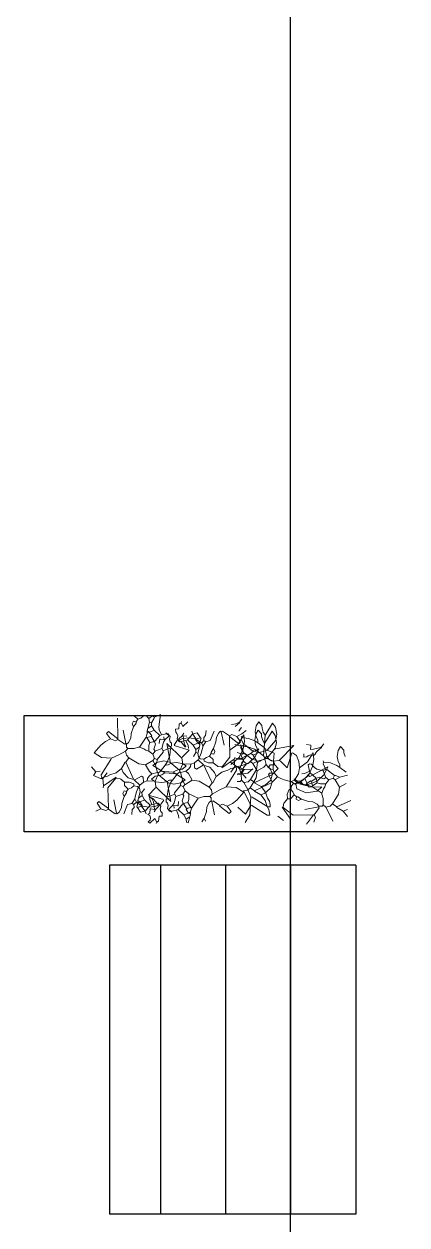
# Model space of a CAD drawing. Header units: millimetres. Extents: x 2667 to 2848, y -1 to 1765.
# Drawn here: x 2767.15 to 2768.8, y 1739.88 to 1745.04 of the extents above; entities that cross this region are included whole.
import ezdxf

# ---------------------------------------------------------------- set-up
doc = ezdxf.new("R2010")
doc.units = ezdxf.units.MM
doc.layers.add('PROIEZIONI', color=145, linetype='Continuous')
doc.layers.add('VERDE_giardino', color=74, linetype='Continuous', lineweight=9)

msp = doc.modelspace()

# ---------------------------------------------------------------- linework, layer by layer
for p, q in [((2767.1522, 1742.0655), (2768.7995, 1742.0655)), ((2767.1522, 1741.5655), (2767.1522, 1742.0655)), ((2768.7995, 1742.0655), (2768.7995, 1741.5655)), ((2768.7995, 1741.5655), (2767.1522, 1741.5655)), ((2768.5791, 1741.4217), (2767.5201, 1741.4217)), ((2767.5201, 1741.4217), (2767.5201, 1739.9217)), ((2767.7391, 1741.4217), (2767.7391, 1739.9217)), ((2768.0191, 1741.4217), (2768.0191, 1739.9217)), ((2768.2991, 1741.4217), (2768.2991, 1739.9217)), ((2768.5791, 1741.4217), (2768.5791, 1739.9217)), ((2768.5791, 1739.9217), (2767.5201, 1739.9217))]:
    msp.add_line(p, q)
at = {"layer": 'PROIEZIONI'}
msp.add_line((2768.2991, 1736.6997), (2768.2991, 1761.5071), dxfattribs=at)
at = {"layer": 'VERDE_giardino'}
for p, q in [((2767.554, 1742.0534), (2767.5557, 1741.9675)), ((2767.6254, 1742.0644), (2767.6416, 1742.0488)), ((2767.6416, 1742.0488), (2767.6548, 1742.0544)), ((2767.6548, 1742.0544), (2767.6652, 1742.0626)), ((2767.6812, 1742.0602), (2767.6893, 1742.0525)), ((2767.6893, 1742.0525), (2767.705, 1742.0634)), ((2767.705, 1742.0634), (2767.7131, 1742.0582)), ((2767.7106, 1742.0502), (2767.7131, 1742.0582)), ((2767.7131, 1742.0582), (2767.7394, 1742.0694)), ((2767.7394, 1742.0694), (2767.7325, 1742.0162)), ((2767.5907, 1741.9443), (2767.5789, 1742.0025)), ((2767.6137, 1741.9873), (2767.6237, 1742.0166)), ((2767.6181, 1742.0298), (2767.6232, 1742.0405)), ((2767.6237, 1742.0166), (2767.6181, 1742.0298)), ((2767.6232, 1742.0405), (2767.6339, 1742.0381)), ((2767.6237, 1742.0166), (2767.634, 1742.0328)), ((2767.6339, 1742.0381), (2767.6416, 1742.0488)), ((2767.634, 1742.0328), (2767.6339, 1742.0381)), ((2767.6824, 1741.9993), (2767.6849, 1742.0099)), ((2767.6849, 1742.0099), (2767.6923, 1742.0366)), ((2767.6849, 1742.0099), (2767.7006, 1742.0208)), ((2767.6893, 1742.0525), (2767.6923, 1742.0366)), ((2767.6923, 1742.0366), (2767.7003, 1742.0341)), ((2767.6931, 1741.9942), (2767.7115, 1742.0025)), ((2767.7003, 1742.0341), (2767.7106, 1742.0502)), ((2767.7006, 1742.0208), (2767.7003, 1742.0341)), ((2767.7006, 1742.0208), (2767.7115, 1742.0025)), ((2767.7115, 1742.0025), (2767.7359, 1741.9791)), ((2767.7325, 1742.0162), (2767.7337, 1742.0042)), ((2767.7337, 1742.0042), (2767.7432, 1741.9817)), ((2767.8043, 1742.007), (2767.8175, 1742.0073)), ((2767.8045, 1741.9938), (2767.8043, 1742.007)), ((2767.8175, 1742.0073), (2767.8198, 1742.0286)), ((2767.8198, 1742.0286), (2767.8276, 1742.034)), ((2767.8302, 1742.0394), (2767.8276, 1742.034)), ((2767.8276, 1742.034), (2767.8359, 1742.0183)), ((2767.8359, 1742.0183), (2767.8567, 1742.0373)), ((2768.0637, 1742.0297), (2768.0443, 1742.0264)), ((2768.0611, 1742.0173), (2768.0793, 1742.0336)), ((2768.0793, 1742.0362), (2768.0637, 1742.0297)), ((2768.0772, 1742.0006), (2768.0876, 1742.014)), ((2768.0793, 1742.0362), (2768.0896, 1742.0497)), ((2768.0793, 1742.0336), (2768.0793, 1742.0362)), ((2768.1082, 1742.0014), (2768.0893, 1741.9864)), ((2768.1509, 1742.021), (2768.1469, 1741.9943)), ((2768.1594, 1742.0022), (2768.1489, 1741.9853)), ((2768.1615, 1742.0379), (2768.1509, 1742.021)), ((2768.1594, 1742.0022), (2768.173, 1741.9866)), ((2768.1615, 1742.0379), (2768.1751, 1742.0222)), ((2768.176, 1742.0111), (2768.1751, 1742.0222)), ((2768.1809, 1741.9941), (2768.176, 1742.0111)), ((2768.1917, 1741.9854), (2768.2211, 1742.0329)), ((2768.2211, 1742.0329), (2768.234, 1742.0146)), ((2768.234, 1742.0146), (2768.24, 1741.9853)), ((2767.4833, 1741.9384), (2767.5021, 1741.9534)), ((2767.5021, 1741.9534), (2767.524, 1741.9642)), ((2767.5076, 1741.9878), (2767.5154, 1741.9959)), ((2767.524, 1741.9642), (2767.5076, 1741.9878)), ((2767.5154, 1741.9959), (2767.5558, 1741.9649)), ((2767.524, 1741.9642), (2767.5454, 1741.9567)), ((2767.5454, 1741.9567), (2767.5559, 1741.9622)), ((2767.5558, 1741.9649), (2767.5557, 1741.9675)), ((2767.5559, 1741.9622), (2767.5558, 1741.9649)), ((2767.5559, 1741.9622), (2767.5855, 1741.9416)), ((2767.6116, 1741.9678), (2767.6017, 1741.9493)), ((2767.6137, 1741.9873), (2767.6116, 1741.9678)), ((2767.6494, 1741.9296), (2767.6777, 1741.9726)), ((2767.6777, 1741.9726), (2767.6826, 1741.9887)), ((2767.6777, 1741.9726), (2767.6804, 1741.97)), ((2767.6804, 1741.97), (2767.6936, 1741.973)), ((2767.6804, 1741.97), (2767.6941, 1741.9491)), ((2767.6824, 1741.9993), (2767.6905, 1741.9941)), ((2767.6826, 1741.9887), (2767.6824, 1741.9993)), ((2767.6826, 1741.9887), (2767.6905, 1741.9941)), ((2767.6905, 1741.9941), (2767.6931, 1741.9942)), ((2767.6905, 1741.9941), (2767.7014, 1741.9784)), ((2767.6936, 1741.973), (2767.6988, 1741.9757)), ((2767.6941, 1741.9491), (2767.7073, 1741.952)), ((2767.7014, 1741.9784), (2767.6988, 1741.9757)), ((2767.6988, 1741.9757), (2767.7125, 1741.9548)), ((2767.7073, 1741.952), (2767.7125, 1741.9548)), ((2767.7125, 1741.9548), (2767.7181, 1741.9416)), ((2767.7125, 1741.9548), (2767.7152, 1741.9548)), ((2767.7152, 1741.9548), (2767.7359, 1741.9791)), ((2767.7361, 1741.9635), (2767.7339, 1741.9449)), ((2767.7359, 1741.9791), (2767.7438, 1741.9819)), ((2767.7388, 1741.9636), (2767.7361, 1741.9635)), ((2767.7547, 1741.9613), (2767.7388, 1741.9636)), ((2767.7438, 1741.9819), (2767.7702, 1741.9878)), ((2767.7524, 1741.9506), (2767.745, 1741.9236)), ((2767.7593, 1741.9617), (2767.7524, 1741.9506)), ((2767.753, 1741.9738), (2767.7547, 1741.9613)), ((2767.7731, 1741.9746), (2767.7593, 1741.9617)), ((2767.7702, 1741.9828), (2767.7621, 1741.9906)), ((2767.7702, 1741.9878), (2767.7756, 1741.9826)), ((2767.7729, 1741.9829), (2767.7702, 1741.9828)), ((2767.7756, 1741.9803), (2767.7729, 1741.9829)), ((2767.7756, 1741.9826), (2767.7731, 1741.9746)), ((2767.7756, 1741.9803), (2767.781, 1741.9751)), ((2767.781, 1741.9751), (2767.7779, 1741.9621)), ((2767.7779, 1741.9621), (2767.7814, 1741.9517)), ((2767.7814, 1741.9517), (2767.7869, 1741.946)), ((2767.8096, 1741.956), (2767.7977, 1741.9382)), ((2767.81, 1741.9881), (2767.8045, 1741.9938)), ((2767.8358, 1741.9662), (2767.8096, 1741.956)), ((2767.8135, 1741.9777), (2767.81, 1741.9881)), ((2767.8104, 1741.9647), (2767.8135, 1741.9777)), ((2767.8159, 1741.9595), (2767.8104, 1741.9647)), ((2767.8158, 1741.9572), (2767.8183, 1741.9652)), ((2767.8212, 1741.952), (2767.8158, 1741.9572)), ((2767.8159, 1741.9595), (2767.8186, 1741.9569)), ((2767.8183, 1741.9652), (2767.8322, 1741.9781)), ((2767.8186, 1741.9569), (2767.8212, 1741.957)), ((2767.8476, 1741.9578), (2767.8212, 1741.952)), ((2767.8212, 1741.957), (2767.8293, 1741.9492)), ((2767.8322, 1741.9781), (2767.839, 1741.9891)), ((2767.8623, 1741.9687), (2767.8358, 1741.9662)), ((2767.8367, 1741.9785), (2767.8527, 1741.9762)), ((2767.8385, 1741.966), (2767.8367, 1741.9785)), ((2767.8417, 1741.9466), (2767.8385, 1741.966)), ((2767.8555, 1741.9607), (2767.8476, 1741.9578)), ((2767.8577, 1741.9356), (2767.8482, 1741.9581)), ((2767.8763, 1741.985), (2767.8555, 1741.9607)), ((2767.8799, 1741.9373), (2767.8555, 1741.9607)), ((2767.8623, 1741.9687), (2767.8888, 1741.9649)), ((2767.8789, 1741.985), (2767.8734, 1741.9982)), ((2767.8789, 1741.985), (2767.8763, 1741.985)), ((2767.8842, 1741.9878), (2767.8789, 1741.985)), ((2767.8926, 1741.9641), (2767.8789, 1741.985)), ((2767.8974, 1741.9907), (2767.8842, 1741.9878)), ((2767.8888, 1741.9649), (2767.9157, 1741.9474)), ((2767.89, 1741.9614), (2767.8926, 1741.9641)), ((2767.9009, 1741.9457), (2767.89, 1741.9614)), ((2767.8979, 1741.9668), (2767.8926, 1741.9641)), ((2767.9111, 1741.9697), (2767.8974, 1741.9907)), ((2767.9111, 1741.9697), (2767.8979, 1741.9668)), ((2767.9088, 1741.9511), (2767.9009, 1741.9457)), ((2767.9138, 1741.9671), (2767.9088, 1741.9511)), ((2767.9088, 1741.9511), (2767.909, 1741.9405)), ((2767.9138, 1741.9671), (2767.9111, 1741.9697)), ((2767.9151, 1741.947), (2767.9255, 1741.9578)), ((2767.9226, 1741.9354), (2767.9345, 1741.9532)), ((2767.9331, 1741.9791), (2767.9253, 1741.971)), ((2767.9253, 1741.971), (2767.9255, 1741.9578)), ((2767.9336, 1741.9526), (2767.9255, 1741.9578)), ((2767.9353, 1742.0004), (2767.9331, 1741.9791)), ((2767.9535, 1741.9575), (2767.9336, 1741.9526)), ((2767.9535, 1741.9575), (2767.9696, 1741.9981)), ((2767.9777, 1741.9525), (2767.9677, 1741.9232)), ((2767.9777, 1741.9525), (2767.9799, 1741.972)), ((2767.9799, 1741.972), (2767.9897, 1741.9904)), ((2767.9897, 1741.9904), (2767.998, 1741.998)), ((2768.0007, 1741.9954), (2767.998, 1741.998)), ((2768.006, 1741.9982), (2768.0007, 1741.9954)), ((2768.0007, 1741.9954), (2768.0125, 1741.9373)), ((2768.0356, 1741.9776), (2768.006, 1741.9982)), ((2768.0461, 1741.9831), (2768.0356, 1741.9776)), ((2768.0356, 1741.9776), (2768.0356, 1741.9749)), ((2768.076, 1741.9439), (2768.0356, 1741.9749)), ((2768.0356, 1741.9749), (2768.0357, 1741.9723)), ((2768.0374, 1741.8864), (2768.0357, 1741.9723)), ((2768.0674, 1741.9756), (2768.0461, 1741.9831)), ((2768.0893, 1741.9864), (2768.0674, 1741.9756)), ((2768.0674, 1741.9756), (2768.0838, 1741.952)), ((2768.0982, 1741.9814), (2768.0737, 1741.9422)), ((2768.0838, 1741.952), (2768.076, 1741.9439)), ((2768.0773, 1741.9979), (2768.0772, 1742.0006)), ((2768.0886, 1741.9701), (2768.0858, 1741.9753)), ((2768.0861, 1741.9621), (2768.0886, 1741.9701)), ((2768.0916, 1741.9516), (2768.0861, 1741.9621)), ((2768.1176, 1741.9667), (2768.0886, 1741.9701)), ((2768.0912, 1741.9701), (2768.0886, 1741.9701)), ((2768.0972, 1741.9384), (2768.0916, 1741.9516)), ((2768.0955, 1741.9223), (2768.1007, 1741.953)), ((2768.1007, 1741.953), (2768.0982, 1741.9814)), ((2768.1454, 1741.9563), (2768.1176, 1741.9667)), ((2768.1489, 1741.9853), (2768.1449, 1741.9587)), ((2768.1449, 1741.9587), (2768.1485, 1741.9378)), ((2768.158, 1741.9476), (2768.1454, 1741.9563)), ((2768.1469, 1741.9943), (2768.1505, 1741.9735)), ((2768.1505, 1741.9735), (2768.1577, 1741.9609)), ((2768.1577, 1741.9609), (2768.158, 1741.9503)), ((2768.158, 1741.9476), (2768.158, 1741.9503)), ((2768.174, 1741.9754), (2768.173, 1741.9866)), ((2768.1789, 1741.9584), (2768.174, 1741.9754)), ((2768.1871, 1741.9444), (2768.1789, 1741.9584)), ((2768.1892, 1741.9801), (2768.1809, 1741.9941)), ((2768.1849, 1741.927), (2768.1892, 1741.9801)), ((2768.1871, 1741.9444), (2768.1897, 1741.9498)), ((2768.1892, 1741.9801), (2768.1917, 1741.9854)), ((2768.1897, 1741.9498), (2768.219, 1741.9972)), ((2768.1984, 1741.9166), (2768.2347, 1741.9598)), ((2768.219, 1741.9972), (2768.2319, 1741.9789)), ((2768.2319, 1741.9789), (2768.238, 1741.9496)), ((2768.24, 1741.9853), (2768.2347, 1741.9598)), ((2768.2374, 1741.9572), (2768.2347, 1741.9598)), ((2767.4533, 1741.9049), (2767.4833, 1741.9384)), ((2767.4856, 1741.8849), (2767.4533, 1741.9049)), ((2767.5887, 1741.9125), (2767.5594, 1741.8961)), ((2767.5855, 1741.9416), (2767.5907, 1741.9443)), ((2767.5887, 1741.9125), (2767.5991, 1741.9233)), ((2767.5926, 1741.8943), (2767.5887, 1741.9125)), ((2767.5907, 1741.9443), (2767.5934, 1741.9417)), ((2767.6017, 1741.9493), (2767.5934, 1741.9417)), ((2767.5934, 1741.9417), (2767.5937, 1741.9285)), ((2767.5937, 1741.9285), (2767.5991, 1741.9233)), ((2767.5991, 1741.9233), (2767.6256, 1741.9238)), ((2767.6256, 1741.9238), (2767.6441, 1741.9295)), ((2767.6441, 1741.9295), (2767.6494, 1741.9296)), ((2767.6494, 1741.9296), (2767.6681, 1741.922)), ((2767.6681, 1741.922), (2767.6761, 1741.9169)), ((2767.6761, 1741.9169), (2767.6895, 1741.9119)), ((2767.689, 1741.9357), (2767.6941, 1741.9491)), ((2767.6895, 1741.9119), (2767.689, 1741.9357)), ((2767.6895, 1741.9119), (2767.7057, 1741.8989)), ((2767.7057, 1741.8989), (2767.716, 1741.9124)), ((2767.7057, 1741.8989), (2767.714, 1741.8805)), ((2767.7181, 1741.9416), (2767.7106, 1741.9203)), ((2767.7106, 1741.9203), (2767.716, 1741.9124)), ((2767.716, 1741.9124), (2767.745, 1741.9236)), ((2767.7247, 1741.8754), (2767.7506, 1741.9078)), ((2767.745, 1741.9236), (2767.7505, 1741.9131)), ((2767.7505, 1741.9131), (2767.7636, 1741.9187)), ((2767.7506, 1741.9078), (2767.7505, 1741.9131)), ((2767.7636, 1741.9187), (2767.7741, 1741.9242)), ((2767.8316, 1741.8816), (2767.7663, 1741.9443)), ((2767.7663, 1741.9443), (2767.7815, 1741.8673)), ((2767.7872, 1741.9327), (2767.7739, 1741.9325)), ((2767.7741, 1741.9242), (2767.7821, 1741.9217)), ((2767.7787, 1741.8927), (2767.7821, 1741.9217)), ((2767.7821, 1741.9217), (2767.7874, 1741.9245)), ((2767.7822, 1741.9191), (2767.7821, 1741.9217)), ((2767.7869, 1741.946), (2767.7872, 1741.9327)), ((2767.7984, 1741.9358), (2767.8627, 1741.9167)), ((2767.8293, 1741.9492), (2767.8456, 1741.931)), ((2767.8627, 1741.9167), (2767.8341, 1741.887)), ((2767.8483, 1741.931), (2767.8417, 1741.9466)), ((2767.8456, 1741.931), (2767.8483, 1741.931)), ((2767.859, 1741.9236), (2767.8577, 1741.9356)), ((2767.8983, 1741.9456), (2767.8799, 1741.9373)), ((2767.8909, 1741.9189), (2767.8799, 1741.9373)), ((2767.8911, 1741.9057), (2767.8809, 1741.8896)), ((2767.9066, 1741.9299), (2767.8909, 1741.9189)), ((2767.8909, 1741.9189), (2767.8911, 1741.9057)), ((2767.8992, 1741.9032), (2767.8911, 1741.9057)), ((2767.9009, 1741.9457), (2767.8983, 1741.9456)), ((2767.9066, 1741.9299), (2767.8992, 1741.9032)), ((2767.9021, 1741.8873), (2767.8992, 1741.9032)), ((2767.909, 1741.9405), (2767.9009, 1741.9457)), ((2767.909, 1741.9405), (2767.9066, 1741.9299)), ((2767.9084, 1741.8885), (2767.9146, 1741.9031)), ((2767.9146, 1741.9031), (2767.9226, 1741.9354)), ((2767.9222, 1741.9336), (2767.9151, 1741.947)), ((2767.9575, 1741.9017), (2767.9498, 1741.891)), ((2767.9677, 1741.9232), (2767.9574, 1741.907)), ((2767.9574, 1741.907), (2767.9575, 1741.9017)), ((2767.9682, 1741.8993), (2767.9575, 1741.9017)), ((2767.9677, 1741.9232), (2767.9733, 1741.91)), ((2767.9733, 1741.91), (2767.9682, 1741.8993)), ((2768.0737, 1741.9422), (2768.0392, 1741.9171)), ((2768.0596, 1741.9403), (2768.0867, 1741.9329)), ((2768.0687, 1741.906), (2768.09, 1741.8985)), ((2768.0781, 1741.884), (2768.0955, 1741.9223)), ((2768.0835, 1741.8788), (2768.1615, 1741.9214)), ((2768.0865, 1741.9344), (2768.0838, 1741.9397)), ((2768.0841, 1741.9264), (2768.0865, 1741.9344)), ((2768.0896, 1741.9159), (2768.0841, 1741.9264)), ((2768.0847, 1741.8973), (2768.0951, 1741.9028)), ((2768.0892, 1741.9345), (2768.0865, 1741.9344)), ((2768.1155, 1741.931), (2768.0865, 1741.9344)), ((2768.0867, 1741.9329), (2768.0972, 1741.9384)), ((2768.0979, 1741.904), (2768.0867, 1741.9329)), ((2768.0951, 1741.9028), (2768.0896, 1741.9159)), ((2768.09, 1741.8985), (2768.0979, 1741.904)), ((2768.1005, 1741.9029), (2768.0951, 1741.9028)), ((2768.1025, 1741.9385), (2768.0972, 1741.9384)), ((2768.1114, 1741.8936), (2768.0979, 1741.904)), ((2768.1328, 1741.877), (2768.1005, 1741.9029)), ((2768.1348, 1741.9127), (2768.1025, 1741.9385)), ((2768.1114, 1741.8936), (2768.1298, 1741.902)), ((2768.1434, 1741.9206), (2768.1155, 1741.931)), ((2768.1298, 1741.902), (2768.1348, 1741.9127)), ((2768.1379, 1741.8942), (2768.1298, 1741.902)), ((2768.1401, 1741.9128), (2768.1348, 1741.9127)), ((2768.1379, 1741.8942), (2768.1589, 1741.9052)), ((2768.1589, 1741.9052), (2768.1401, 1741.9128)), ((2768.156, 1741.912), (2768.1434, 1741.9206)), ((2768.1443, 1741.8854), (2768.1615, 1741.9214)), ((2768.1485, 1741.9378), (2768.1557, 1741.9252)), ((2768.1557, 1741.9252), (2768.1559, 1741.9146)), ((2768.156, 1741.912), (2768.1559, 1741.9146)), ((2768.1829, 1741.8913), (2768.156, 1741.912)), ((2768.1849, 1741.927), (2768.158, 1741.9476)), ((2768.1589, 1741.9052), (2768.1905, 1741.9138)), ((2768.1829, 1741.8913), (2768.1871, 1741.9444)), ((2768.1931, 1741.9165), (2768.1849, 1741.927)), ((2768.1905, 1741.9138), (2768.1931, 1741.9165)), ((2768.1963, 1741.8901), (2768.1905, 1741.9138)), ((2768.1984, 1741.9166), (2768.1931, 1741.9165)), ((2768.1964, 1741.8809), (2768.2326, 1741.9241)), ((2768.2279, 1741.904), (2768.1984, 1741.9166)), ((2768.2259, 1741.8694), (2768.2279, 1741.904)), ((2768.238, 1741.9496), (2768.2326, 1741.9241)), ((2768.2354, 1741.9215), (2768.2326, 1741.9241)), ((2768.3123, 1741.9367), (2768.2354, 1741.9215)), ((2768.2496, 1741.8714), (2768.3123, 1741.9367)), ((2768.3038, 1741.9046), (2768.2847, 1741.8403)), ((2768.324, 1741.8934), (2768.3063, 1741.9053)), ((2768.3556, 1741.8866), (2768.3553, 1741.8999)), ((2768.3864, 1741.9376), (2768.3678, 1741.9399)), ((2768.3957, 1741.9051), (2768.3712, 1741.8659)), ((2768.3841, 1741.919), (2768.3864, 1741.935)), ((2768.3967, 1741.9208), (2768.3841, 1741.919)), ((2768.3864, 1741.935), (2768.3864, 1741.9376)), ((2768.3982, 1741.8766), (2768.3957, 1741.9051)), ((2768.4161, 1741.9241), (2768.3967, 1741.9208)), ((2768.4031, 1741.8982), (2768.3979, 1741.8928)), ((2768.4031, 1741.8982), (2768.4057, 1741.9009)), ((2768.4057, 1741.9036), (2768.4135, 1741.9117)), ((2768.4057, 1741.9009), (2768.4057, 1741.9036)), ((2768.4135, 1741.9117), (2768.4317, 1741.928)), ((2768.4316, 1741.9306), (2768.4161, 1741.9241)), ((2768.4316, 1741.9306), (2768.442, 1741.9441)), ((2768.4317, 1741.928), (2768.4316, 1741.9306)), ((2768.5033, 1741.9154), (2768.4993, 1741.8887)), ((2768.5138, 1741.9323), (2768.5033, 1741.9154)), ((2768.5138, 1741.9323), (2768.5274, 1741.9166)), ((2768.5284, 1741.9054), (2768.5274, 1741.9166)), ((2768.5333, 1741.8885), (2768.5284, 1741.9054)), ((2767.4847, 1741.8096), (2767.5258, 1741.8767)), ((2767.5283, 1741.8821), (2767.4856, 1741.8849)), ((2767.5258, 1741.8767), (2767.5283, 1741.8821)), ((2767.5594, 1741.8961), (2767.5283, 1741.8821)), ((2767.5716, 1741.8379), (2767.587, 1741.8647)), ((2767.587, 1741.8647), (2767.5897, 1741.8647)), ((2767.5897, 1741.8647), (2767.6025, 1741.8836)), ((2767.5897, 1741.8647), (2767.6174, 1741.8043)), ((2767.6025, 1741.8836), (2767.5926, 1741.8943)), ((2767.6025, 1741.8836), (2767.6455, 1741.8579)), ((2767.6455, 1741.8579), (2767.6748, 1741.8532)), ((2767.6748, 1741.8532), (2767.7062, 1741.8724)), ((2767.6748, 1741.8532), (2767.6913, 1741.8244)), ((2767.7058, 1741.851), (2767.7241, 1741.8639)), ((2767.7532, 1741.8217), (2767.7058, 1741.851)), ((2767.7062, 1741.8724), (2767.714, 1741.8805)), ((2767.7062, 1741.8724), (2767.7173, 1741.8514)), ((2767.714, 1741.8805), (2767.7247, 1741.8754)), ((2767.7173, 1741.8514), (2767.7248, 1741.8701)), ((2767.7173, 1741.8514), (2767.7259, 1741.8198)), ((2767.7241, 1741.8639), (2767.7534, 1741.8699)), ((2767.7248, 1741.8701), (2767.7247, 1741.8754)), ((2767.739, 1741.8253), (2767.7597, 1741.8523)), ((2767.7534, 1741.8699), (2767.7789, 1741.8646)), ((2767.7597, 1741.8523), (2767.7684, 1741.8649)), ((2767.7597, 1741.8523), (2767.7623, 1741.8523)), ((2767.7729, 1741.8526), (2767.7623, 1741.8523)), ((2767.7684, 1741.8649), (2767.7787, 1741.8927)), ((2767.7856, 1741.8598), (2767.7729, 1741.8526)), ((2767.7815, 1741.8673), (2767.7789, 1741.8646)), ((2767.8221, 1741.8284), (2767.7789, 1741.8646)), ((2767.8064, 1741.8634), (2767.7856, 1741.8598)), ((2767.833, 1741.8594), (2767.8064, 1741.8634)), ((2767.8347, 1741.8578), (2767.8221, 1741.8284)), ((2767.8341, 1741.887), (2767.8316, 1741.8816)), ((2767.8347, 1741.8578), (2767.8316, 1741.8816)), ((2767.8499, 1741.8488), (2767.833, 1741.8594)), ((2767.8499, 1741.8488), (2767.8343, 1741.8352)), ((2767.8693, 1741.8558), (2767.8347, 1741.8578)), ((2767.868, 1741.8464), (2767.8693, 1741.8558)), ((2767.8851, 1741.8615), (2767.8693, 1741.8558)), ((2767.9007, 1741.875), (2767.8851, 1741.8615)), ((2767.8855, 1741.8403), (2767.8851, 1741.8615)), ((2767.9224, 1741.8516), (2767.8935, 1741.8351)), ((2767.9007, 1741.875), (2767.9084, 1741.8885)), ((2767.925, 1741.8517), (2767.9007, 1741.875)), ((2767.9102, 1741.8795), (2767.9021, 1741.8873)), ((2767.9262, 1741.8772), (2767.9102, 1741.8795)), ((2767.925, 1741.8517), (2767.9224, 1741.8516)), ((2767.9224, 1741.8516), (2767.951, 1741.8432)), ((2767.9366, 1741.8854), (2767.9262, 1741.8772)), ((2767.9262, 1741.8772), (2767.9264, 1741.8693)), ((2767.9464, 1741.8617), (2767.9264, 1741.8693)), ((2767.9333, 1741.8359), (2767.9277, 1741.8491)), ((2767.9498, 1741.891), (2767.9366, 1741.8854)), ((2767.9663, 1741.8621), (2767.9464, 1741.8617)), ((2767.966, 1741.8754), (2767.9498, 1741.891)), ((2767.9663, 1741.8621), (2767.966, 1741.8754)), ((2767.9825, 1741.8492), (2767.9663, 1741.8621)), ((2767.9852, 1741.8466), (2767.9825, 1741.8492)), ((2768.0011, 1741.8443), (2767.9852, 1741.8466)), ((2768.0562, 1741.8772), (2768.0025, 1741.8398)), ((2768.0038, 1741.8443), (2768.0374, 1741.8864)), ((2768.0807, 1741.8373), (2768.0376, 1741.8656)), ((2768.0415, 1741.8541), (2768.0781, 1741.884)), ((2768.0562, 1741.8772), (2768.0587, 1741.8852)), ((2768.0595, 1741.8454), (2768.0562, 1741.8772)), ((2768.0746, 1741.877), (2768.0612, 1741.882)), ((2768.1162, 1741.8596), (2768.0709, 1741.8441)), ((2768.0984, 1741.8775), (2768.0746, 1741.877)), ((2768.0781, 1741.884), (2768.0835, 1741.8788)), ((2768.0807, 1741.8373), (2768.0882, 1741.856)), ((2768.0958, 1741.8683), (2768.0847, 1741.8973)), ((2768.088, 1741.8628), (2768.0958, 1741.8683)), ((2768.0882, 1741.856), (2768.0934, 1741.8641)), ((2768.0934, 1741.8641), (2768.0984, 1741.8775)), ((2768.1093, 1741.858), (2768.0958, 1741.8683)), ((2768.0964, 1741.8418), (2768.1093, 1741.858)), ((2768.0984, 1741.8775), (2768.1114, 1741.8936)), ((2768.1093, 1741.858), (2768.1277, 1741.8663)), ((2768.1448, 1741.8867), (2768.1162, 1741.8596)), ((2768.1277, 1741.8663), (2768.1328, 1741.877)), ((2768.1358, 1741.8585), (2768.1277, 1741.8663)), ((2768.1381, 1741.8771), (2768.1328, 1741.877)), ((2768.1358, 1741.8585), (2768.1568, 1741.8695)), ((2768.155, 1741.8271), (2768.1358, 1741.8585)), ((2768.1571, 1741.8627), (2768.1379, 1741.8942)), ((2768.1568, 1741.8695), (2768.1381, 1741.8771)), ((2768.1524, 1741.8335), (2768.1571, 1741.8627)), ((2768.1568, 1741.8695), (2768.1885, 1741.8781)), ((2768.1571, 1741.8627), (2768.1859, 1741.8792)), ((2768.1911, 1741.8808), (2768.1829, 1741.8913)), ((2768.1839, 1741.8436), (2768.1943, 1741.8544)), ((2768.1859, 1741.8792), (2768.1963, 1741.8901)), ((2768.1885, 1741.8781), (2768.1911, 1741.8808)), ((2768.1943, 1741.8544), (2768.1885, 1741.8781)), ((2768.1964, 1741.8809), (2768.1911, 1741.8808)), ((2768.1943, 1741.8544), (2768.2033, 1741.8424)), ((2768.1963, 1741.8901), (2768.2053, 1741.8781)), ((2768.2258, 1741.8683), (2768.1964, 1741.8809)), ((2768.2052, 1741.8451), (2768.2103, 1741.8532)), ((2768.2053, 1741.8781), (2768.2164, 1741.8707)), ((2768.2103, 1741.8532), (2768.2315, 1741.8536)), ((2768.2164, 1741.8707), (2768.2259, 1741.8694)), ((2768.2239, 1741.8338), (2768.2258, 1741.8683)), ((2768.2258, 1741.8683), (2768.2496, 1741.8714)), ((2768.2315, 1741.8536), (2768.2259, 1741.8694)), ((2768.2451, 1741.838), (2768.2315, 1741.8536)), ((2768.255, 1741.8689), (2768.2496, 1741.8714)), ((2768.2847, 1741.8403), (2768.255, 1741.8689)), ((2768.3343, 1741.8672), (2768.324, 1741.8934)), ((2768.3367, 1741.8407), (2768.3343, 1741.8672)), ((2768.3712, 1741.8659), (2768.3367, 1741.8407)), ((2768.3689, 1741.8869), (2768.3556, 1741.8866)), ((2768.3746, 1741.8924), (2768.3689, 1741.8869)), ((2768.3849, 1741.8959), (2768.3746, 1741.8924)), ((2768.3749, 1741.8525), (2768.3801, 1741.8579)), ((2768.3807, 1741.8261), (2768.3749, 1741.8525)), ((2768.3801, 1741.8579), (2768.3881, 1741.8554)), ((2768.3979, 1741.8928), (2768.3849, 1741.8959)), ((2768.3881, 1741.8554), (2768.401, 1741.8416)), ((2768.393, 1741.846), (2768.3982, 1741.8766)), ((2768.4409, 1741.8645), (2768.4382, 1741.8697)), ((2768.4384, 1741.8565), (2768.4409, 1741.8645)), ((2768.444, 1741.846), (2768.4384, 1741.8565)), ((2768.4699, 1741.8611), (2768.4409, 1741.8645)), ((2768.4436, 1741.8645), (2768.4409, 1741.8645)), ((2768.4978, 1741.8507), (2768.4699, 1741.8611)), ((2768.5104, 1741.842), (2768.4978, 1741.8507)), ((2768.4993, 1741.8887), (2768.5029, 1741.8679)), ((2768.5029, 1741.8679), (2768.5101, 1741.8553)), ((2768.5101, 1741.8553), (2768.5103, 1741.8447)), ((2767.4615, 1741.8234), (2767.4425, 1741.8442)), ((2767.4615, 1741.8234), (2767.4512, 1741.8072)), ((2767.4512, 1741.8072), (2767.4806, 1741.7946)), ((2767.4615, 1741.8234), (2767.48, 1741.8264)), ((2767.4849, 1741.799), (2767.4847, 1741.8096)), ((2767.4937, 1741.7998), (2767.4849, 1741.799)), ((2767.4913, 1741.7948), (2767.5093, 1741.819)), ((2767.509, 1741.8025), (2767.4937, 1741.7998)), ((2767.4946, 1741.763), (2767.5483, 1741.8004)), ((2767.5218, 1741.8103), (2767.509, 1741.8025)), ((2767.5469, 1741.7959), (2767.5133, 1741.7539)), ((2767.5218, 1741.8103), (2767.5482, 1741.8188)), ((2767.5496, 1741.796), (2767.5469, 1741.7959)), ((2767.5482, 1741.8188), (2767.5716, 1741.8379)), ((2767.5496, 1741.796), (2767.5655, 1741.7936)), ((2767.5788, 1741.8198), (2767.5716, 1741.8379)), ((2767.5997, 1741.797), (2767.5788, 1741.8198)), ((2767.6283, 1741.7886), (2767.5997, 1741.797)), ((2767.6174, 1741.8043), (2767.623, 1741.7912)), ((2767.6283, 1741.7886), (2767.6572, 1741.8051)), ((2767.6572, 1741.8051), (2767.6652, 1741.8)), ((2767.6652, 1741.8), (2767.6657, 1741.7788)), ((2767.6902, 1741.805), (2767.6827, 1741.7939)), ((2767.7021, 1741.814), (2767.6902, 1741.805)), ((2767.6913, 1741.8244), (2767.7021, 1741.814)), ((2767.7008, 1741.7914), (2767.7164, 1741.805)), ((2767.7021, 1741.814), (2767.7259, 1741.8198)), ((2767.716, 1741.7824), (2767.7287, 1741.8119)), ((2767.7276, 1741.806), (2767.7164, 1741.805)), ((2767.7259, 1741.8198), (2767.7286, 1741.8172)), ((2767.7446, 1741.8108), (2767.7276, 1741.806)), ((2767.7286, 1741.8172), (2767.739, 1741.8253)), ((2767.7287, 1741.8119), (2767.7286, 1741.8172)), ((2767.7287, 1741.8119), (2767.7718, 1741.7756)), ((2767.739, 1741.8253), (2767.7921, 1741.8211)), ((2767.7586, 1741.8191), (2767.7446, 1741.8108)), ((2767.7586, 1741.8191), (2767.7532, 1741.8217)), ((2767.8117, 1741.8149), (2767.7586, 1741.8191)), ((2767.8117, 1741.8149), (2767.7911, 1741.7879)), ((2767.7921, 1741.8211), (2767.8061, 1741.8294)), ((2767.7921, 1741.8211), (2767.7975, 1741.8186)), ((2767.7975, 1741.8186), (2767.8449, 1741.7892)), ((2767.8061, 1741.8294), (2767.8231, 1741.8343)), ((2767.8222, 1741.8231), (2767.8117, 1741.8149)), ((2767.8221, 1741.8284), (2767.8222, 1741.8231)), ((2767.8249, 1741.8205), (2767.8222, 1741.8231)), ((2767.8231, 1741.8343), (2767.8343, 1741.8352)), ((2767.8486, 1741.8262), (2767.8249, 1741.8205)), ((2767.8335, 1741.7888), (2767.8249, 1741.8205)), ((2767.8486, 1741.8262), (2767.8606, 1741.8353)), ((2767.8594, 1741.8159), (2767.8486, 1741.8262)), ((2767.8759, 1741.787), (2767.8594, 1741.8159)), ((2767.8606, 1741.8353), (2767.868, 1741.8464)), ((2767.8935, 1741.8351), (2767.8855, 1741.8403)), ((2767.9611, 1741.7755), (2767.9333, 1741.8359)), ((2767.951, 1741.8432), (2767.9719, 1741.8205)), ((2767.9791, 1741.8024), (2767.9637, 1741.7755)), ((2767.9719, 1741.8205), (2767.9791, 1741.8024)), ((2768.0026, 1741.8214), (2767.9791, 1741.8024)), ((2768.0011, 1741.8443), (2768.0038, 1741.8443)), ((2768.0289, 1741.8299), (2768.0026, 1741.8214)), ((2768.066, 1741.8306), (2768.025, 1741.7635)), ((2768.0289, 1741.8299), (2768.0417, 1741.8377)), ((2768.0595, 1741.8454), (2768.0414, 1741.8212)), ((2768.0417, 1741.8377), (2768.057, 1741.8405)), ((2768.057, 1741.8405), (2768.0658, 1741.8413)), ((2768.0701, 1741.8457), (2768.0595, 1741.8454)), ((2768.0658, 1741.8413), (2768.066, 1741.8306)), ((2768.0686, 1741.8098), (2768.1151, 1741.8168)), ((2768.0995, 1741.833), (2768.0701, 1741.8457)), ((2768.0892, 1741.8169), (2768.0707, 1741.8138)), ((2768.0817, 1741.8337), (2768.0709, 1741.8441)), ((2768.0808, 1741.832), (2768.0807, 1741.8373)), ((2768.0864, 1741.8136), (2768.0808, 1741.832)), ((2768.1353, 1741.8348), (2768.0817, 1741.8337)), ((2768.0862, 1741.8204), (2768.0914, 1741.8284)), ((2768.087, 1741.787), (2768.0864, 1741.8136)), ((2768.0892, 1741.8169), (2768.0995, 1741.833)), ((2768.0892, 1741.8169), (2768.1082, 1741.796)), ((2768.0914, 1741.8284), (2768.0964, 1741.8418)), ((2768.1151, 1741.8168), (2768.1361, 1741.8356)), ((2768.1247, 1741.7548), (2768.1503, 1741.7978)), ((2768.1267, 1741.7905), (2768.1524, 1741.8335)), ((2768.1455, 1741.7776), (2768.206, 1741.8054)), ((2768.1503, 1741.7978), (2768.155, 1741.8271)), ((2768.155, 1741.8271), (2768.1839, 1741.8436)), ((2768.2031, 1741.8095), (2768.2083, 1741.8175)), ((2768.2196, 1741.7806), (2768.2031, 1741.8095)), ((2768.2033, 1741.8424), (2768.2144, 1741.835)), ((2768.2217, 1741.8163), (2768.2052, 1741.8451)), ((2768.206, 1741.8054), (2768.2191, 1741.8109)), ((2768.2083, 1741.8175), (2768.2295, 1741.818)), ((2768.2217, 1741.8163), (2768.2132, 1741.7877)), ((2768.2144, 1741.835), (2768.2239, 1741.8338)), ((2768.2197, 1741.778), (2768.2431, 1741.8023)), ((2768.2217, 1741.8136), (2768.2451, 1741.838)), ((2768.2217, 1741.8136), (2768.2217, 1741.8163)), ((2768.2295, 1741.818), (2768.2239, 1741.8338)), ((2768.2431, 1741.8023), (2768.2295, 1741.818)), ((2768.2431, 1741.8023), (2768.2565, 1741.7946)), ((2768.3329, 1741.8142), (2768.3154, 1741.7873)), ((2768.3367, 1741.8407), (2768.3329, 1741.8142)), ((2768.3391, 1741.7777), (2768.3756, 1741.8077)), ((2768.3465, 1741.8148), (2768.3585, 1741.8161)), ((2768.3585, 1741.8161), (2768.3809, 1741.8255)), ((2768.3601, 1741.7939), (2768.3835, 1741.8182)), ((2768.3756, 1741.8077), (2768.393, 1741.846)), ((2768.3756, 1741.8077), (2768.381, 1741.8025)), ((2768.3835, 1741.8182), (2768.3807, 1741.8261)), ((2768.381, 1741.8025), (2768.459, 1741.8451)), ((2768.4078, 1741.7975), (2768.3835, 1741.8182)), ((2768.401, 1741.8416), (2768.412, 1741.8347)), ((2768.4079, 1741.7948), (2768.4078, 1741.7975)), ((2768.4079, 1741.7948), (2768.421, 1741.8004)), ((2768.412, 1741.8347), (2768.439, 1741.8273)), ((2768.4423, 1741.8103), (2768.4137, 1741.7833)), ((2768.421, 1741.8004), (2768.4424, 1741.7929)), ((2768.439, 1741.8273), (2768.4495, 1741.8328)), ((2768.4502, 1741.7984), (2768.439, 1741.8273)), ((2768.4419, 1741.809), (2768.459, 1741.8451)), ((2768.4424, 1741.7929), (2768.4502, 1741.7984)), ((2768.4495, 1741.8328), (2768.444, 1741.846)), ((2768.4548, 1741.8329), (2768.4495, 1741.8328)), ((2768.4637, 1741.788), (2768.4502, 1741.7984)), ((2768.4872, 1741.8071), (2768.4548, 1741.8329)), ((2768.4637, 1741.788), (2768.4821, 1741.7964)), ((2768.4821, 1741.7964), (2768.4872, 1741.8071)), ((2768.4902, 1741.7886), (2768.4821, 1741.7964)), ((2768.4925, 1741.8072), (2768.4872, 1741.8071)), ((2768.4902, 1741.7886), (2768.5112, 1741.7996)), ((2768.5112, 1741.7996), (2768.4925, 1741.8072)), ((2768.5104, 1741.842), (2768.5103, 1741.8447)), ((2768.5373, 1741.8213), (2768.5104, 1741.842)), ((2768.5112, 1741.7996), (2768.5429, 1741.8082)), ((2767.4806, 1741.7946), (2767.4913, 1741.7948)), ((2767.4913, 1741.7948), (2767.4946, 1741.763)), ((2767.4946, 1741.763), (2767.4921, 1741.755)), ((2767.5133, 1741.7539), (2767.515, 1741.6679)), ((2767.5655, 1741.7936), (2767.5683, 1741.791)), ((2767.5683, 1741.791), (2767.5844, 1741.7781)), ((2767.5844, 1741.7781), (2767.6043, 1741.7786)), ((2767.5844, 1741.7781), (2767.5847, 1741.7649)), ((2767.5847, 1741.7649), (2767.6009, 1741.7493)), ((2767.5932, 1741.7385), (2767.6009, 1741.7493)), ((2767.6009, 1741.7493), (2767.6141, 1741.7548)), ((2767.6043, 1741.7786), (2767.6244, 1741.771)), ((2767.6141, 1741.7548), (2767.6245, 1741.763)), ((2767.6245, 1741.763), (2767.6244, 1741.771)), ((2767.6245, 1741.763), (2767.6405, 1741.7607)), ((2767.6257, 1741.7886), (2767.65, 1741.7652)), ((2767.6257, 1741.7886), (2767.6283, 1741.7886)), ((2767.6424, 1741.7518), (2767.6361, 1741.7372)), ((2767.6405, 1741.7607), (2767.6486, 1741.7529)), ((2767.65, 1741.7652), (2767.6424, 1741.7518)), ((2767.6486, 1741.7529), (2767.6516, 1741.737)), ((2767.65, 1741.7652), (2767.6657, 1741.7788)), ((2767.6596, 1741.7345), (2767.6699, 1741.7507)), ((2767.6657, 1741.7788), (2767.6815, 1741.7844)), ((2767.6827, 1741.7939), (2767.6815, 1741.7844)), ((2767.6815, 1741.7844), (2767.716, 1741.7824)), ((2767.688, 1741.7235), (2767.7166, 1741.7533)), ((2767.7008, 1741.7914), (2767.7177, 1741.7808)), ((2767.716, 1741.7824), (2767.7191, 1741.7586)), ((2767.7166, 1741.7533), (2767.7191, 1741.7586)), ((2767.7177, 1741.7808), (2767.7444, 1741.7768)), ((2767.7191, 1741.7586), (2767.7844, 1741.6959)), ((2767.7444, 1741.7768), (2767.7652, 1741.7804)), ((2767.7652, 1741.7804), (2767.7778, 1741.7877)), ((2767.772, 1741.7475), (2767.7686, 1741.7185)), ((2767.7692, 1741.7729), (2767.7718, 1741.7756)), ((2767.7844, 1741.6959), (2767.7692, 1741.7729)), ((2767.7973, 1741.7703), (2767.7718, 1741.7756)), ((2767.7824, 1741.7754), (2767.772, 1741.7475)), ((2767.7778, 1741.7877), (2767.7884, 1741.7879)), ((2767.7911, 1741.7879), (2767.7824, 1741.7754)), ((2767.7911, 1741.7879), (2767.7884, 1741.7879)), ((2767.8267, 1741.7763), (2767.7973, 1741.7703)), ((2767.826, 1741.7648), (2767.8001, 1741.7324)), ((2767.8335, 1741.7888), (2767.8259, 1741.7701)), ((2767.8259, 1741.7701), (2767.826, 1741.7648)), ((2767.8367, 1741.7597), (2767.826, 1741.7648)), ((2767.8449, 1741.7892), (2767.8267, 1741.7763)), ((2767.8445, 1741.7678), (2767.8335, 1741.7888)), ((2767.8445, 1741.7678), (2767.8367, 1741.7597)), ((2767.845, 1741.7413), (2767.8367, 1741.7597)), ((2767.8759, 1741.787), (2767.8445, 1741.7678)), ((2767.9052, 1741.7823), (2767.8759, 1741.787)), ((2767.9482, 1741.7566), (2767.9052, 1741.7823)), ((2767.9611, 1741.7755), (2767.9482, 1741.7566)), ((2767.9482, 1741.7566), (2767.9581, 1741.7459)), ((2767.9581, 1741.7459), (2767.962, 1741.7278)), ((2767.9637, 1741.7755), (2767.9611, 1741.7755)), ((2767.962, 1741.7278), (2767.9913, 1741.7441)), ((2767.9913, 1741.7441), (2768.0224, 1741.7582)), ((2768.025, 1741.7635), (2768.0224, 1741.7582)), ((2768.0224, 1741.7582), (2768.0651, 1741.7554)), ((2768.0651, 1741.7554), (2768.0974, 1741.7353)), ((2768.0685, 1741.7814), (2768.0818, 1741.7816)), ((2768.0818, 1741.7816), (2768.087, 1741.787)), ((2768.0978, 1741.7766), (2768.087, 1741.787)), ((2768.1139, 1741.7449), (2768.0958, 1741.741)), ((2768.1159, 1741.7806), (2768.0978, 1741.7766)), ((2768.0978, 1741.7766), (2768.1142, 1741.7474)), ((2768.1247, 1741.7548), (2768.1139, 1741.7449)), ((2768.1142, 1741.7474), (2768.1282, 1741.7163)), ((2768.1267, 1741.7905), (2768.1159, 1741.7806)), ((2768.1435, 1741.7419), (2768.1247, 1741.7548)), ((2768.1455, 1741.7776), (2768.1267, 1741.7905)), ((2768.1435, 1741.7419), (2768.2039, 1741.7697)), ((2768.1456, 1741.775), (2768.1455, 1741.7776)), ((2768.1724, 1741.7596), (2768.1456, 1741.775)), ((2768.1905, 1741.7668), (2768.1724, 1741.7596)), ((2768.1915, 1741.7361), (2768.1724, 1741.7596)), ((2768.2112, 1741.752), (2768.1885, 1741.7311)), ((2768.2132, 1741.7877), (2768.1905, 1741.7668)), ((2768.2039, 1741.7697), (2768.2171, 1741.7753)), ((2768.2196, 1741.7806), (2768.2112, 1741.752)), ((2768.2197, 1741.778), (2768.2196, 1741.7806)), ((2768.2565, 1741.7946), (2768.2711, 1741.7884)), ((2768.2711, 1741.7884), (2768.3034, 1741.7804)), ((2768.2845, 1741.7274), (2768.2921, 1741.7474)), ((2768.3001, 1741.7476), (2768.2921, 1741.7474)), ((2768.3001, 1741.7476), (2768.3024, 1741.7635)), ((2768.3082, 1741.7371), (2768.3001, 1741.7476)), ((2768.3016, 1741.7809), (2768.315, 1741.7879)), ((2768.3024, 1741.7635), (2768.3102, 1741.7716)), ((2768.3034, 1741.7804), (2768.3212, 1741.7685)), ((2768.3102, 1741.7716), (2768.326, 1741.7746)), ((2768.3285, 1741.7826), (2768.3124, 1741.7929)), ((2768.315, 1741.7879), (2768.3258, 1741.7775)), ((2768.3207, 1741.7694), (2768.3258, 1741.7775)), ((2768.3255, 1741.7495), (2768.3207, 1741.7694)), ((2768.3255, 1741.7495), (2768.3661, 1741.7334)), ((2768.3391, 1741.7777), (2768.3258, 1741.7775)), ((2768.326, 1741.7746), (2768.3285, 1741.7826)), ((2768.3527, 1741.7672), (2768.326, 1741.7746)), ((2768.3418, 1741.7829), (2768.3285, 1741.7826)), ((2768.3472, 1741.77), (2768.3391, 1741.7777)), ((2768.3418, 1741.7829), (2768.3601, 1741.7939)), ((2768.3527, 1741.7672), (2768.3418, 1741.7829)), ((2768.3684, 1741.7677), (2768.3472, 1741.77)), ((2768.3634, 1741.7648), (2768.3527, 1741.7672)), ((2768.3685, 1741.7755), (2768.3601, 1741.7939)), ((2768.3634, 1741.7648), (2768.3685, 1741.7728)), ((2768.374, 1741.765), (2768.3634, 1741.7648)), ((2768.4137, 1741.7833), (2768.3684, 1741.7677)), ((2768.3793, 1741.7573), (2768.3684, 1741.7677)), ((2768.3685, 1741.7728), (2768.3842, 1741.7838)), ((2768.3685, 1741.7728), (2768.3685, 1741.7755)), ((2768.374, 1741.765), (2768.3685, 1741.7728)), ((2768.39, 1741.76), (2768.374, 1741.765)), ((2768.4328, 1741.7584), (2768.3793, 1741.7573)), ((2768.3842, 1741.7838), (2768.3869, 1741.7812)), ((2768.3869, 1741.7812), (2768.4079, 1741.7948)), ((2768.3897, 1741.7759), (2768.3869, 1741.7812)), ((2768.3926, 1741.7627), (2768.3897, 1741.7759)), ((2768.39, 1741.76), (2768.3926, 1741.7627)), ((2768.433, 1741.7317), (2768.39, 1741.76)), ((2768.3926, 1741.7627), (2768.4135, 1741.7764)), ((2768.4106, 1741.7896), (2768.4079, 1741.7948)), ((2768.4135, 1741.7764), (2768.4106, 1741.7896)), ((2768.4126, 1741.7405), (2768.4336, 1741.7592)), ((2768.4269, 1741.7714), (2768.4135, 1741.7764)), ((2768.4508, 1741.7718), (2768.4269, 1741.7714)), ((2768.433, 1741.7317), (2768.4406, 1741.7504)), ((2768.4406, 1741.7504), (2768.4457, 1741.7585)), ((2768.4457, 1741.7585), (2768.4508, 1741.7718)), ((2768.4508, 1741.7718), (2768.4637, 1741.788)), ((2768.5094, 1741.7571), (2768.4902, 1741.7886)), ((2768.5047, 1741.7278), (2768.5094, 1741.7571)), ((2768.5094, 1741.7571), (2768.5383, 1741.7736)), ((2767.4669, 1741.6882), (2767.4747, 1741.6963)), ((2767.4747, 1741.6963), (2767.5151, 1741.6653)), ((2767.55, 1741.6448), (2767.5382, 1741.7029)), ((2767.573, 1741.6877), (2767.583, 1741.7171)), ((2767.5774, 1741.7302), (2767.5825, 1741.7409)), ((2767.583, 1741.7171), (2767.5774, 1741.7302)), ((2767.5825, 1741.7409), (2767.5932, 1741.7385)), ((2767.583, 1741.7171), (2767.5933, 1741.7332)), ((2767.5933, 1741.7332), (2767.5932, 1741.7385)), ((2767.6281, 1741.7048), (2767.6162, 1741.6871)), ((2767.6356, 1741.6933), (2767.6252, 1741.6824)), ((2767.6361, 1741.7372), (2767.6281, 1741.7048)), ((2767.6286, 1741.7066), (2767.6356, 1741.6933)), ((2767.6619, 1741.6753), (2767.635, 1741.6928)), ((2767.6417, 1741.6997), (2767.6442, 1741.7104)), ((2767.6417, 1741.6997), (2767.6498, 1741.6946)), ((2767.6419, 1741.6891), (2767.6417, 1741.6997)), ((2767.6419, 1741.6891), (2767.6498, 1741.6946)), ((2767.6442, 1741.7104), (2767.6516, 1741.737)), ((2767.6442, 1741.7104), (2767.6599, 1741.7213)), ((2767.6498, 1741.6946), (2767.6607, 1741.6789)), ((2767.6498, 1741.6946), (2767.6524, 1741.6946)), ((2767.6516, 1741.737), (2767.6596, 1741.7345)), ((2767.6524, 1741.6946), (2767.6708, 1741.7029)), ((2767.6599, 1741.7213), (2767.6596, 1741.7345)), ((2767.6599, 1741.7213), (2767.6708, 1741.7029)), ((2767.6708, 1741.7029), (2767.6952, 1741.6796)), ((2767.7524, 1741.7045), (2767.688, 1741.7235)), ((2767.7025, 1741.7092), (2767.689, 1741.7196)), ((2767.6918, 1741.7166), (2767.693, 1741.7046)), ((2767.693, 1741.7046), (2767.7025, 1741.6822)), ((2767.7051, 1741.7093), (2767.7025, 1741.7092)), ((2767.7025, 1741.7092), (2767.709, 1741.6937)), ((2767.7214, 1741.691), (2767.7051, 1741.7093)), ((2767.709, 1741.6937), (2767.7123, 1741.6742)), ((2767.7411, 1741.6842), (2767.753, 1741.702)), ((2767.7686, 1741.7185), (2767.7633, 1741.7158)), ((2767.7636, 1741.7075), (2767.7768, 1741.7077)), ((2767.7638, 1741.6942), (2767.7636, 1741.7075)), ((2767.7693, 1741.6885), (2767.7638, 1741.6942)), ((2767.7685, 1741.7212), (2767.7686, 1741.7185)), ((2767.7766, 1741.716), (2767.7686, 1741.7185)), ((2767.7871, 1741.7215), (2767.7766, 1741.716)), ((2767.8002, 1741.7271), (2767.7871, 1741.7215)), ((2767.7983, 1741.6896), (2767.8058, 1741.7166)), ((2767.8001, 1741.7324), (2767.8002, 1741.7271)), ((2767.8058, 1741.7166), (2767.8002, 1741.7271)), ((2767.8347, 1741.7278), (2767.8058, 1741.7166)), ((2767.8146, 1741.6767), (2767.8169, 1741.6953)), ((2767.8327, 1741.6986), (2767.8402, 1741.72)), ((2767.8382, 1741.6855), (2767.8327, 1741.6986)), ((2767.845, 1741.7413), (2767.8347, 1741.7278)), ((2767.8402, 1741.72), (2767.8347, 1741.7278)), ((2767.8612, 1741.7284), (2767.845, 1741.7413)), ((2767.8617, 1741.7045), (2767.8567, 1741.6911)), ((2767.8746, 1741.7233), (2767.8612, 1741.7284)), ((2767.8612, 1741.7284), (2767.8617, 1741.7045)), ((2767.9014, 1741.7106), (2767.8731, 1741.6676)), ((2767.8827, 1741.7182), (2767.8746, 1741.7233)), ((2767.9014, 1741.7106), (2767.8827, 1741.7182)), ((2767.9067, 1741.7107), (2767.9014, 1741.7106)), ((2767.9251, 1741.7164), (2767.9067, 1741.7107)), ((2767.9516, 1741.7169), (2767.9251, 1741.7164)), ((2767.949, 1741.6909), (2767.9573, 1741.6985)), ((2767.962, 1741.7278), (2767.9516, 1741.7169)), ((2767.9571, 1741.7117), (2767.9516, 1741.7169)), ((2767.9573, 1741.6985), (2767.9571, 1741.7117)), ((2767.96, 1741.6959), (2767.9573, 1741.6985)), ((2767.9653, 1741.6986), (2767.96, 1741.6959)), ((2767.96, 1741.6959), (2767.9718, 1741.6378)), ((2767.9949, 1741.678), (2767.9653, 1741.6986)), ((2768.0675, 1741.7018), (2768.0486, 1741.6868)), ((2768.0974, 1741.7353), (2768.0675, 1741.7018)), ((2768.0958, 1741.741), (2768.1121, 1741.7117)), ((2768.1121, 1741.7117), (2768.1262, 1741.6806)), ((2768.1282, 1741.7163), (2768.1254, 1741.6736)), ((2768.1336, 1741.7137), (2768.1282, 1741.7163)), ((2768.2007, 1741.6726), (2768.1336, 1741.7137)), ((2768.1436, 1741.7393), (2768.1435, 1741.7419)), ((2768.1704, 1741.7239), (2768.1436, 1741.7393)), ((2768.1885, 1741.7311), (2768.1704, 1741.7239)), ((2768.1894, 1741.7004), (2768.1704, 1741.7239)), ((2768.1979, 1741.6741), (2768.1894, 1741.7004)), ((2768.2, 1741.7098), (2768.1915, 1741.7361)), ((2768.2, 1741.7098), (2768.2078, 1741.6969)), ((2768.2078, 1741.6969), (2768.2105, 1741.6817)), ((2768.272, 1741.6913), (2768.285, 1741.7075)), ((2768.285, 1741.7075), (2768.2845, 1741.7274)), ((2768.285, 1741.7075), (2768.2982, 1741.7077)), ((2768.2982, 1741.7077), (2768.3138, 1741.724)), ((2768.3138, 1741.724), (2768.3082, 1741.7371)), ((2768.3246, 1741.7162), (2768.3138, 1741.724)), ((2768.3221, 1741.7056), (2768.3246, 1741.7162)), ((2768.3329, 1741.7005), (2768.3221, 1741.7056)), ((2768.3299, 1741.7163), (2768.3246, 1741.7162)), ((2768.346, 1741.7061), (2768.3299, 1741.7163)), ((2768.346, 1741.7061), (2768.3329, 1741.7005)), ((2768.3754, 1741.696), (2768.346, 1741.7061)), ((2768.3661, 1741.7334), (2768.4126, 1741.7405)), ((2768.3754, 1741.696), (2768.3948, 1741.6939)), ((2768.3948, 1741.6939), (2768.4133, 1741.6841)), ((2768.4331, 1741.7264), (2768.433, 1741.7317)), ((2768.4388, 1741.7079), (2768.4331, 1741.7264)), ((2768.4393, 1741.6814), (2768.4388, 1741.7079)), ((2768.4791, 1741.6849), (2768.5047, 1741.7278)), ((2768.4979, 1741.672), (2768.5583, 1741.6998)), ((2767.4614, 1741.6539), (2767.4833, 1741.6647)), ((2767.4833, 1741.6647), (2767.4669, 1741.6882)), ((2767.4833, 1741.6647), (2767.5047, 1741.6571)), ((2767.5047, 1741.6571), (2767.5152, 1741.6626)), ((2767.5151, 1741.6653), (2767.515, 1741.6679)), ((2767.5152, 1741.6626), (2767.5151, 1741.6653)), ((2767.5152, 1741.6626), (2767.5448, 1741.642)), ((2767.5448, 1741.642), (2767.55, 1741.6448)), ((2767.55, 1741.6448), (2767.5527, 1741.6422)), ((2767.561, 1741.6498), (2767.5527, 1741.6422)), ((2767.5709, 1741.6683), (2767.561, 1741.6498)), ((2767.573, 1741.6877), (2767.5709, 1741.6683)), ((2767.5972, 1741.6827), (2767.5811, 1741.6421)), ((2767.5972, 1741.6827), (2767.6171, 1741.6876)), ((2767.6155, 1741.6398), (2767.6177, 1741.6611)), ((2767.6171, 1741.6876), (2767.6252, 1741.6824)), ((2767.6177, 1741.6611), (2767.6255, 1741.6692)), ((2767.6255, 1741.6692), (2767.6252, 1741.6824)), ((2767.637, 1741.6731), (2767.6419, 1741.6891)), ((2767.637, 1741.6731), (2767.6397, 1741.6705)), ((2767.6397, 1741.6705), (2767.6529, 1741.6734)), ((2767.6397, 1741.6705), (2767.6534, 1741.6495)), ((2767.6529, 1741.6734), (2767.6581, 1741.6762)), ((2767.6534, 1741.6495), (2767.6666, 1741.6525)), ((2767.6607, 1741.6789), (2767.6581, 1741.6762)), ((2767.6581, 1741.6762), (2767.6718, 1741.6552)), ((2767.6885, 1741.6715), (2767.6619, 1741.6753)), ((2767.6666, 1741.6525), (2767.6718, 1741.6552)), ((2767.6718, 1741.6552), (2767.6745, 1741.6553)), ((2767.6718, 1741.6552), (2767.6774, 1741.6421)), ((2767.6745, 1741.6553), (2767.6952, 1741.6796)), ((2767.6932, 1741.6454), (2767.6853, 1741.6399)), ((2767.6885, 1741.6715), (2767.7149, 1741.674)), ((2767.6954, 1741.664), (2767.6932, 1741.6454)), ((2767.6952, 1741.6796), (2767.7031, 1741.6824)), ((2767.6981, 1741.664), (2767.6954, 1741.664)), ((2767.714, 1741.6617), (2767.6981, 1741.664)), ((2767.7031, 1741.6824), (2767.7295, 1741.6882)), ((2767.7186, 1741.6621), (2767.7117, 1741.6511)), ((2767.7123, 1741.6742), (2767.714, 1741.6617)), ((2767.7149, 1741.674), (2767.7411, 1741.6842)), ((2767.7324, 1741.675), (2767.7186, 1741.6621)), ((2767.7295, 1741.6832), (2767.7214, 1741.691)), ((2767.7295, 1741.6882), (2767.7349, 1741.683)), ((2767.7322, 1741.6833), (2767.7295, 1741.6832)), ((2767.7349, 1741.6807), (2767.7322, 1741.6833)), ((2767.7349, 1741.683), (2767.7324, 1741.675)), ((2767.7349, 1741.6807), (2767.7403, 1741.6755)), ((2767.7403, 1741.6755), (2767.7372, 1741.6625)), ((2767.7372, 1741.6625), (2767.7407, 1741.6522)), ((2767.7407, 1741.6522), (2767.7462, 1741.6464)), ((2767.7462, 1741.6464), (2767.7465, 1741.6332)), ((2767.7728, 1741.6782), (2767.7693, 1741.6885)), ((2767.7697, 1741.6652), (2767.7728, 1741.6782)), ((2767.7752, 1741.66), (2767.7697, 1741.6652)), ((2767.7751, 1741.6576), (2767.7776, 1741.6656)), ((2767.7805, 1741.6524), (2767.7751, 1741.6576)), ((2767.7752, 1741.66), (2767.7779, 1741.6574)), ((2767.7776, 1741.6656), (2767.7915, 1741.6786)), ((2767.7779, 1741.6574), (2767.7805, 1741.6574)), ((2767.8069, 1741.6583), (2767.7805, 1741.6524)), ((2767.7805, 1741.6574), (2767.7886, 1741.6496)), ((2767.7915, 1741.6786), (2767.7983, 1741.6896)), ((2767.796, 1741.679), (2767.812, 1741.6766)), ((2767.7978, 1741.6664), (2767.796, 1741.679)), ((2767.8148, 1741.6611), (2767.8069, 1741.6583)), ((2767.817, 1741.636), (2767.8075, 1741.6585)), ((2767.812, 1741.6766), (2767.8146, 1741.6767)), ((2767.8356, 1741.6854), (2767.8148, 1741.6611)), ((2767.8392, 1741.6377), (2767.8148, 1741.6611)), ((2767.8382, 1741.6855), (2767.8356, 1741.6854)), ((2767.8435, 1741.6882), (2767.8382, 1741.6855)), ((2767.8519, 1741.6645), (2767.8382, 1741.6855)), ((2767.8576, 1741.6461), (2767.8392, 1741.6377)), ((2767.8567, 1741.6911), (2767.8435, 1741.6882)), ((2767.8493, 1741.6618), (2767.8519, 1741.6645)), ((2767.8602, 1741.6461), (2767.8493, 1741.6618)), ((2767.8572, 1741.6673), (2767.8519, 1741.6645)), ((2767.8704, 1741.6702), (2767.8567, 1741.6911)), ((2767.8704, 1741.6702), (2767.8572, 1741.6673)), ((2767.8602, 1741.6461), (2767.8576, 1741.6461)), ((2767.8681, 1741.6516), (2767.8602, 1741.6461)), ((2767.8683, 1741.641), (2767.8602, 1741.6461)), ((2767.8683, 1741.641), (2767.8659, 1741.6303)), ((2767.8731, 1741.6676), (2767.8681, 1741.6516)), ((2767.8681, 1741.6516), (2767.8683, 1741.641)), ((2767.8731, 1741.6676), (2767.8704, 1741.6702)), ((2767.937, 1741.653), (2767.927, 1741.6236)), ((2767.937, 1741.653), (2767.9392, 1741.6724)), ((2767.9392, 1741.6724), (2767.949, 1741.6909)), ((2768.0054, 1741.6835), (2767.9949, 1741.678)), ((2767.9949, 1741.678), (2767.9949, 1741.6754)), ((2768.0353, 1741.6444), (2767.9949, 1741.6754)), ((2767.9949, 1741.6754), (2767.995, 1741.6727)), ((2768.0267, 1741.676), (2768.0054, 1741.6835)), ((2768.0486, 1741.6868), (2768.0267, 1741.676)), ((2768.0267, 1741.676), (2768.0431, 1741.6525)), ((2768.0431, 1741.6525), (2768.0353, 1741.6444)), ((2768.1054, 1741.6413), (2768.0719, 1741.6712)), ((2768.1254, 1741.6736), (2768.1054, 1741.6413)), ((2768.1262, 1741.6806), (2768.1234, 1741.6379)), ((2768.1315, 1741.678), (2768.1262, 1741.6806)), ((2768.1987, 1741.637), (2768.1315, 1741.678)), ((2768.1979, 1741.6741), (2768.2057, 1741.6613)), ((2768.2113, 1741.6729), (2768.2007, 1741.6726)), ((2768.2057, 1741.6613), (2768.2085, 1741.646)), ((2768.2085, 1741.646), (2768.2093, 1741.6372)), ((2768.2105, 1741.6817), (2768.2113, 1741.6729)), ((2768.3001, 1741.6176), (2768.2626, 1741.6713)), ((2768.2671, 1741.6726), (2768.2694, 1741.6886)), ((2768.2671, 1741.6726), (2768.2672, 1741.67)), ((2768.2672, 1741.67), (2768.3092, 1741.6363)), ((2768.2694, 1741.6886), (2768.272, 1741.6913)), ((2768.4183, 1741.673), (2768.3602, 1741.6613)), ((2768.4004, 1741.6382), (2768.4211, 1741.6678)), ((2768.4133, 1741.6841), (2768.4209, 1741.6758)), ((2768.4183, 1741.673), (2768.4209, 1741.6758)), ((2768.4211, 1741.6678), (2768.4183, 1741.673)), ((2768.4209, 1741.6758), (2768.4342, 1741.676)), ((2768.4342, 1741.676), (2768.4393, 1741.6814)), ((2768.4502, 1741.671), (2768.4393, 1741.6814)), ((2768.4683, 1741.675), (2768.4502, 1741.671)), ((2768.4502, 1741.671), (2768.4665, 1741.6418)), ((2768.4665, 1741.6418), (2768.4806, 1741.6106)), ((2768.4791, 1741.6849), (2768.4683, 1741.675)), ((2768.4979, 1741.672), (2768.4791, 1741.6849)), ((2768.4979, 1741.6694), (2768.4979, 1741.672)), ((2768.5248, 1741.654), (2768.4979, 1741.6694)), ((2768.5429, 1741.6612), (2768.5248, 1741.654)), ((2768.5438, 1741.6305), (2768.5248, 1741.654)), ((2767.6853, 1741.6399), (2767.6931, 1741.6349)), ((2767.6945, 1741.615), (2767.686, 1741.6081)), ((2767.694, 1741.6029), (2767.686, 1741.6081)), ((2767.6931, 1741.6349), (2767.6962, 1741.6259)), ((2767.7148, 1741.6219), (2767.694, 1741.6029)), ((2767.6962, 1741.6259), (2767.6945, 1741.615)), ((2767.7231, 1741.6062), (2767.7148, 1741.6219)), ((2767.7206, 1741.6008), (2767.7231, 1741.6062)), ((2767.731, 1741.6117), (2767.7231, 1741.6062)), ((2767.7332, 1741.6329), (2767.731, 1741.6117)), ((2767.7465, 1741.6332), (2767.7332, 1741.6329)), ((2767.8183, 1741.624), (2767.817, 1741.636)), ((2767.8502, 1741.6194), (2767.8392, 1741.6377)), ((2767.8659, 1741.6303), (2767.8502, 1741.6194)), ((2767.8502, 1741.6194), (2767.8504, 1741.6061)), ((2767.8585, 1741.6036), (2767.8504, 1741.6061)), ((2767.8659, 1741.6303), (2767.8585, 1741.6036)), ((2767.927, 1741.6236), (2767.9167, 1741.6075)), ((2767.927, 1741.6236), (2767.9326, 1741.6104)), ((2768.1234, 1741.6379), (2768.1033, 1741.6056)), ((2768.2093, 1741.6372), (2768.1987, 1741.637)), ((2768.2683, 1741.6143), (2768.2441, 1741.6324)), ((2768.3092, 1741.6363), (2768.3951, 1741.6381)), ((2768.3668, 1741.5977), (2768.3978, 1741.6381)), ((2768.3978, 1741.6381), (2768.3951, 1741.6381)), ((2768.4004, 1741.6382), (2768.3978, 1741.6381)), ((2768.3984, 1741.6063), (2768.406, 1741.6277)), ((2768.406, 1741.6277), (2768.4004, 1741.6382))]:
    msp.add_line(p, q, dxfattribs=at)
for centre, start, end in [((2767.9535, 1741.9575), 283.9671, 338.6961), ((2768.0374, 1741.8864), 321.0069, 0.8098), ((2767.5133, 1741.7539), 141.0069, 180.8098), ((2768.3255, 1741.7495), 193.9671, 248.6961), ((2767.5972, 1741.6827), 103.9671, 158.6961), ((2768.3092, 1741.6363), 231.0069, 270.8098)]:
    msp.add_arc(centre, 0.000000331, start, end, dxfattribs=at)

doc.saveas('drawing.dxf')
